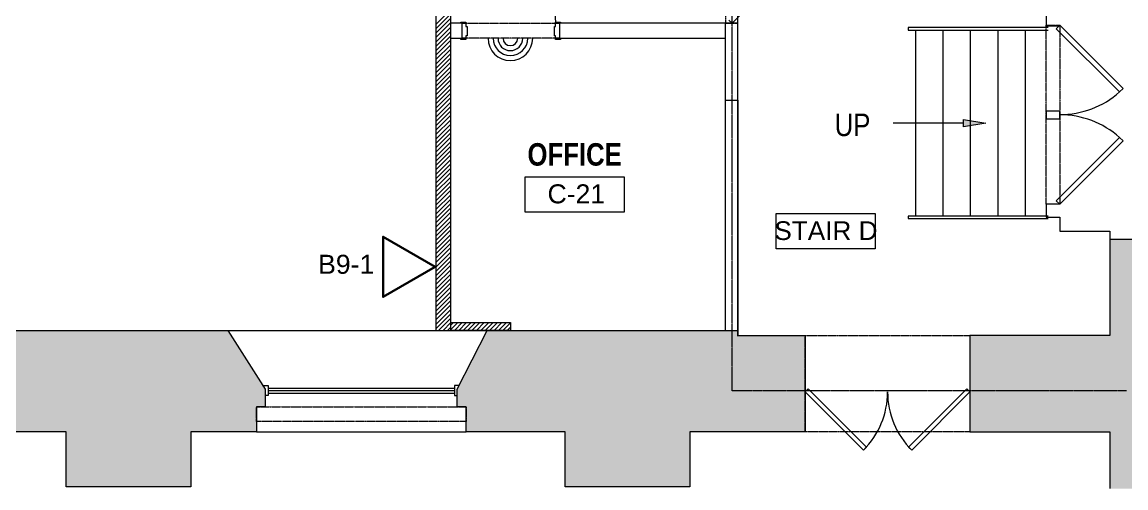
# Model space of a CAD drawing. Header units: inches. Extents: x 891 to 14187, y -1169 to 3232.
# Drawn here: x 2950.8 to 3393.1, y 1751.6 to 1938.3 of the extents above; entities that cross this region are included whole.
import ezdxf

# ---------------------------------------------------------------- set-up
doc = ezdxf.new("R2010")
doc.units = ezdxf.units.IN
doc.header["$MEASUREMENT"] = 0
doc.linetypes.add('IMPORT-IMPORT-HIDDEN2', pattern=[0.1875, 0.125, -0.0625])
doc.linetypes.add('IMPORT-IMPORT-PHANTOM2', pattern=[1.25, 0.625, -0.125, 0.125, -0.125, 0.125, -0.125])
doc.layers.add('_DROPS_IDFS', color=7, linetype='Continuous')
for name, color, linetype, lineweight in [('_OPTEC_LAYER', 1, 'Continuous', 30), ('A-CO -WALL', 7, 'Continuous', 9), ('A-CO-DOOR', 7, 'Continuous', 9), ('A-CO-RM TAG', 7, 'Continuous', 9), ('A-DEMO-LPC', 7, 'IMPORT-IMPORT-HIDDEN2', 9), ('A-DOOR', 7, 'Continuous', 9), ('A-DOOR-EXG', 7, 'Continuous', 9), ('A-DOOR-HEAD', 7, 'IMPORT-IMPORT-HIDDEN2', 9), ('A-Hatch', 7, 'Continuous', 9), ('A-HATCH-1HR', 7, 'Continuous', 9), ('A-STAIR-EX_G', 7, 'Continuous', 9), ('A-STAIR-TAG', 7, 'Continuous', 9), ('A-WALL-INT NEW', 7, 'Continuous', 9), ('EX-EXT-CORE', 7, 'Continuous', 9), ('EX-Int Wall', 7, 'Continuous', 9), ('EX-Windows', 7, 'Continuous', 9), ('MUC-Text', 7, 'Continuous', 9), ('SPEAKER', 10, 'Continuous', 20), ('WALL TYPE', 7, 'IMPORT-IMPORT-PHANTOM2', 9)]:
    doc.layers.add(name, color=color, linetype=linetype, lineweight=lineweight)
doc.styles.add('Arial', font='arial.ttf', dxfattribs={"height": 7.623})
doc.styles.add('Arial Narrow_2', font='ARIALN.TTF', dxfattribs={"height": 9})
doc.styles.add('Arial Narrow_B', font='ARIALNB.TTF', dxfattribs={"height": 9})
doc.styles.add('Arial_1', font='arial.ttf', dxfattribs={"height": 7.5})

# ---------------------------------------------------------------- blocks, each defined once
blk = doc.blocks.new('_DATA')
at = {"layer": '_DROPS_IDFS', "color": 1, "lineweight": 30}
blk.add_lwpolyline([(24.61, 42.64), (12.55, 21.75), (36.67, 21.75)], close=True, dxfattribs=at)

msp = doc.modelspace()

# ---------------------------------------------------------------- hatches: boundary and pattern name
at = {"layer": 'A-Hatch'}
h = msp.add_hatch(color=9, dxfattribs=at)
h.paths.add_polyline_path([(902.98, 1392.82), (1989.97, 1392.82), (1989.97, 1512.82), (1996.97, 1512.82), (1996.97, 1539.9), (1996, 1539.9), (1996, 1644.32), (2009.46, 1644.32), (2009.46, 1668.07), (2006.46, 1668.07), (1997.97, 1676.55), (1997.97, 1680.58), (1997.87, 1680.58), (1997.87, 1684.89), (1989.97, 1684.89), (1989.97, 1680.82), (1952.41, 1680.82), (1952.41, 1656.82), (1958.41, 1656.82), (1958.41, 1633.82), (1984.41, 1633.82), (1982.41, 1561.82), (1952.41, 1561.82), (1952.41, 1496.82), (1960.41, 1496.82), (1960.41, 1426.82), (1759.1, 1426.82), (1758.63, 1426.43), (1758.31, 1426.82), (1618.55, 1426.82), (1618.55, 1417.82), (923.48, 1417.82), (923.48, 1659.82), (1020.74, 1659.82), (1020.74, 2639.14), (992.98, 2639.14), (992.98, 1680.82), (902.98, 1680.82)])
h.paths.add_polyline_path([(3252.83, 1512.82), (3414.94, 1512.82), (3414.94, 1648.82), (3485.94, 1648.82), (3485.94, 1617.82), (3590.94, 1617.82), (3590.94, 1648.82), (3647.76, 1648.82), (3647.76, 2678.99), (3563.76, 2678.99), (3563.76, 2801.87), (3653.76, 2801.87), (3653.76, 2933.87), (3525.76, 2933.87), (3525.76, 2891.87), (3542.76, 2891.87), (3542.76, 2901.87), (3622.76, 2901.87), (3622.76, 2843.87), (3525.76, 2843.87), (3525.76, 2801.87), (3439.74, 2801.87), (3439.74, 2712.4), (3384.94, 2712.4), (3384.94, 2679.34), (3298.58, 2679.32), (3298.58, 2671.34), (3331.58, 2671.34), (3331.58, 2643.73), (3387.6, 2643.73), (3387.6, 2602.12), (3410.69, 2602.12), (3410.69, 2506.12), (3385.6, 2506.12), (3385.6, 2213.73), (3478.36, 2213.73), (3478.36, 2221.26), (3556.25, 2221.26), (3556.25, 2247.26), (3478.36, 2247.26), (3478.36, 2320.26), (3556.25, 2320.26), (3556.25, 2345.26), (3478.36, 2345.26), (3478.36, 2420.26), (3574.37, 2420.26), (3574.37, 2445.26), (3478.36, 2445.26), (3478.36, 2479.57), (3439.74, 2479.57), (3439.74, 2493.26), (3578.02, 2493.26), (3578.02, 2505.26), (3439.74, 2505.26), (3439.74, 2601.26), (3530.8, 2601.26), (3530.8, 2613.26), (3491.98, 2613.26), (3491.98, 2699.77), (3544.98, 2699.77), (3544.98, 2656.26), (3623.39, 2656.26), (3623.36, 2505.26), (3614.02, 2505.26), (3614.02, 2493.26), (3623.36, 2493.26), (3623.2, 2445.26), (3604.37, 2445.26), (3604.37, 2420.26), (3623.36, 2420.26), (3623.36, 2345.26), (3586.25, 2345.26), (3586.25, 2320.26), (3623.36, 2320.26), (3623.36, 2247.26), (3586.25, 2247.26), (3586.25, 2221.26), (3623.36, 2221.26), (3623.36, 2145.26), (3587.2, 2145.51), (3586.28, 2120.04), (3623.36, 2119.26), (3623.36, 2038.66), (3588.24, 2040.57), (3586.25, 2016.68), (3623.36, 2014.66), (3623.36, 1965.26), (3586.93, 1964.56), (3587.07, 1957.11), (3623.36, 1958.25), (3623.36, 1907.41), (3586.97, 1906.63), (3587.07, 1898.63), (3623.36, 1899.41), (3623.36, 1847.41), (3587.7, 1847.41), (3587.79, 1839.41), (3623.36, 1839.41), (3624.09, 1790.91), (3588.39, 1790.68), (3588.49, 1782.18), (3624.22, 1782.41), (3624.9, 1737.92), (3589.04, 1737.24), (3589.14, 1728.74), (3625.03, 1729.42), (3625.85, 1675.41), (3559.85, 1675.41), (3559.85, 1650.41), (3513.85, 1647.41), (3513.85, 1675.41), (3465.85, 1675.41), (3465.85, 1678.32), (3386.6, 1678.32), (3386.6, 1539.9), (3252.83, 1539.9)])
h.paths.add_polyline_path([(3386.6, 1751.32), (3465.5, 1751.32), (3464.85, 1781.41), (3558.94, 1782), (3558.89, 1790.5), (3464.85, 1789.91), (3465.85, 1825.41), (3440.85, 1825.41), (3440.85, 1841.41), (3532.85, 1841.41), (3532.85, 1839.41), (3558.2, 1839.41), (3558.2, 1847.41), (3532.85, 1847.41), (3532.85, 1884.41), (3520.85, 1884.41), (3520.85, 1852.74), (3441.85, 1852.74), (3441.85, 1863.74), (3414.94, 1863.74), (3414.94, 1851.12), (3386.6, 1851.12), (3386.6, 1812.64), (3330.6, 1812.64), (3330.6, 1774.05), (3386.6, 1774.05)])
h.paths.add_polyline_path([(1020.74, 2639.04), (1020.74, 3214.97), (1056.98, 3214.97), (1056.98, 3232.36), (992.98, 3232.36), (992.98, 2639.04)])
for points in [[(2968.41, 1751.86), (3018.41, 1751.86), (3018.41, 1773.86), (3044.7, 1773.86), (3044.7, 1783.96), (3048.2, 1783.96), (3048.2, 1790.97), (3033.21, 1814.53), (2940.18, 1814.53), (2927.2, 1790.97), (2927.2, 1783.96), (2930.7, 1783.96), (2930.7, 1773.86), (2968.41, 1773.86)], [(3168.41, 1751.86), (3218.41, 1751.86), (3218.41, 1773.86), (3264.6, 1773.86), (3264.6, 1812.45), (3237.6, 1812.45), (3237.6, 1814.53), (3137.18, 1814.53), (3125.2, 1790.97), (3125.2, 1783.96), (3128.7, 1783.96), (3128.7, 1773.86), (3168.41, 1773.86)]]:
    msp.add_hatch(color=9, dxfattribs=at).paths.add_polyline_path(points)
at = {"layer": 'MUC-Text'}
msp.add_hatch(color=8, dxfattribs=at).paths.add_polyline_path([(3328.03, 1896.29), (3337.03, 1897.79), (3328.03, 1899.29)])

# ---------------------------------------------------------------- linework, layer by layer
at = {"layer": 'A-CO -WALL', "color": 135, "lineweight": 20}
for p, q in [((3127.1, 1937.77), (3122.6, 1937.77)), ((3127.1, 1931.77), (3127.1, 1937.77)), ((3232.6, 1937.77), (3166.1, 1937.77)), ((3166.1, 1937.77), (3166.1, 1931.77)), ((3237.6, 1937.77), (3232.6, 1937.77)), ((3232.6, 1906.99), (3232.6, 1937.77)), ((3237.6, 1906.99), (3237.6, 1937.77)), ((3122.6, 1931.77), (3127.1, 1931.77)), ((3166.1, 1931.77), (3232.6, 1931.77))]:
    msp.add_line(p, q, dxfattribs=at)
at = {"layer": 'A-CO-DOOR', "color": 8}
for p, q in [((3126.6, 1937.77), (3126.6, 1938.27)), ((3126.6, 1938.27), (3128.6, 1938.27)), ((3127.1, 1937.77), (3126.6, 1937.77)), ((3127.1, 1931.77), (3127.1, 1937.77)), ((3128.6, 1938.27), (3128.6, 1936.52)), ((3164.6, 1938.27), (3166.6, 1938.27)), ((3164.6, 1936.52), (3164.6, 1938.27)), ((3166.6, 1937.77), (3166.1, 1937.77)), ((3166.1, 1937.77), (3166.1, 1931.77)), ((3166.6, 1938.27), (3166.6, 1937.77)), ((3128.6, 1936.52), (3129.11, 1936.52)), ((3129.11, 1936.52), (3129.11, 1932.77)), ((3164.09, 1932.77), (3164.09, 1936.52)), ((3164.09, 1936.52), (3164.6, 1936.52)), ((3126.6, 1931.77), (3127.1, 1931.77)), ((3126.6, 1931.27), (3126.6, 1931.77)), ((3128.6, 1931.27), (3126.6, 1931.27)), ((3129.11, 1932.77), (3128.6, 1932.77)), ((3128.6, 1932.77), (3128.6, 1931.27)), ((3164.6, 1932.77), (3164.09, 1932.77)), ((3164.6, 1931.27), (3164.6, 1932.77)), ((3166.6, 1931.27), (3164.6, 1931.27)), ((3166.1, 1931.77), (3166.6, 1931.77)), ((3166.6, 1931.77), (3166.6, 1931.27))]:
    msp.add_line(p, q, dxfattribs=at)
msp.add_arc((3128.11, 1937.82), 36.5, 0.7047, 86.8701, dxfattribs=at)
at = {"layer": 'A-CO-RM TAG', "color": 8, "flags": 128}
msp.add_lwpolyline([(3152.33, 1876.32), (3192.01, 1876.32), (3192.01, 1862.1), (3152.33, 1862.1)], close=True, dxfattribs=at)
at = {"layer": 'A-DEMO-LPC', "color": 8}
for p, q in [((3044.7, 1784.15), (3128.7, 1784.15)), ((3044.7, 1778.22), (3044.7, 1784.15)), ((3128.7, 1784.15), (3128.7, 1778.22)), ((3128.7, 1778.22), (3044.7, 1778.22))]:
    msp.add_line(p, q, dxfattribs=at)
at = {"layer": 'A-DOOR', "color": 8}
for p, q in [((3256.49, 1958.98), (3235.28, 1937.77)), ((3235.28, 1937.77), (3234.04, 1939.01))]:
    msp.add_line(p, q, dxfattribs=at)
at = {"layer": 'A-DOOR-EXG', "color": 8}
for p, q in [((3264.6, 1790.05), (3265.84, 1791.29)), ((3287.94, 1766.72), (3264.6, 1790.05)), ((3265.84, 1791.29), (3289.17, 1767.95)), ((3329.36, 1791.29), (3306.03, 1767.95)), ((3307.27, 1766.72), (3330.6, 1790.05)), ((3330.6, 1790.05), (3329.36, 1791.29)), ((3289.17, 1767.95), (3287.94, 1766.72)), ((3306.03, 1767.95), (3307.27, 1766.72))]:
    msp.add_line(p, q, dxfattribs=at)
at = {"layer": 'A-DOOR-EXG', "color": 8, "flags": 128}
msp.add_lwpolyline([(3366.59, 1937.02), (3391.95, 1911.66), (3390.54, 1910.25), (3365.18, 1935.61)], close=True, dxfattribs=at)
at = {"layer": 'A-DOOR-EXG', "color": 8}
msp.add_lwpolyline([(3366.59, 1865.3), (3391.95, 1890.65), (3390.54, 1892.06), (3365.18, 1866.7)], close=True, dxfattribs=at)
for centre, radius, start, end in [((3366.52, 1937.45), 36.29, 270.1238, 311.4653), ((3366.51, 1864.87), 36.29, 48.5347, 89.8762), ((3264.6, 1790.05), 33, 315, 0), ((3330.6, 1790.05), 33, 180, 225)]:
    msp.add_arc(centre, radius, start, end, dxfattribs=at)
at = {"layer": 'A-DOOR-HEAD', "color": 8}
for p, q in [((3232.6, 1997.77), (3232.6, 1937.77)), ((3237.6, 1937.77), (3237.6, 1997.77)), ((3127.1, 1937.77), (3166.1, 1937.77)), ((3127.1, 1931.77), (3127.1, 1937.77)), ((3166.1, 1937.77), (3166.1, 1931.77)), ((3232.6, 1937.77), (3237.6, 1937.77)), ((3361.09, 1865.3), (3361.09, 1937.01)), ((3361.09, 1937.01), (3366.59, 1937.01)), ((3366.59, 1937.01), (3366.59, 1865.3)), ((3166.1, 1931.77), (3127.1, 1931.77)), ((3366.59, 1865.3), (3361.09, 1865.3)), ((3264.6, 1812.64), (3330.6, 1812.64)), ((3264.6, 1774.05), (3264.6, 1812.64)), ((3330.6, 1812.64), (3330.6, 1774.05)), ((3330.6, 1774.05), (3264.6, 1774.05))]:
    msp.add_line(p, q, dxfattribs=at)
at = {"layer": 'A-HATCH-1HR', "color": 8}
for p, q in [((3116.6, 1937.35), (3122.6, 1943.35)), ((3116.6, 1935.58), (3122.6, 1941.58)), ((3116.6, 1933.82), (3122.6, 1939.82)), ((3116.6, 1932.05), (3122.6, 1938.05)), ((3116.6, 1930.28), (3122.6, 1936.28)), ((3116.6, 1928.51), (3122.6, 1934.51)), ((3116.6, 1926.74), (3122.6, 1932.74)), ((3116.6, 1924.98), (3122.6, 1930.98)), ((3116.6, 1923.21), (3122.6, 1929.21)), ((3116.6, 1921.44), (3122.6, 1927.44)), ((3116.6, 1919.67), (3122.6, 1925.67)), ((3116.6, 1917.91), (3122.6, 1923.91)), ((3116.6, 1916.14), (3122.6, 1922.14)), ((3116.6, 1914.37), (3122.6, 1920.37)), ((3116.6, 1912.6), (3122.6, 1918.6)), ((3116.6, 1910.83), (3122.6, 1916.83)), ((3116.6, 1909.07), (3122.6, 1915.07)), ((3116.6, 1907.3), (3122.6, 1913.3)), ((3116.6, 1905.53), (3122.6, 1911.53)), ((3116.6, 1903.76), (3122.6, 1909.76)), ((3116.6, 1902), (3122.6, 1908)), ((3116.6, 1900.23), (3122.6, 1906.23)), ((3116.6, 1898.46), (3122.6, 1904.46)), ((3116.6, 1896.69), (3122.6, 1902.69)), ((3116.6, 1894.92), (3122.6, 1900.92)), ((3116.6, 1893.16), (3122.6, 1899.16)), ((3116.6, 1891.39), (3122.6, 1897.39)), ((3116.6, 1889.62), (3122.6, 1895.62)), ((3116.6, 1887.85), (3122.6, 1893.85)), ((3116.6, 1886.09), (3122.6, 1892.09)), ((3116.6, 1884.32), (3122.6, 1890.32)), ((3116.6, 1882.55), (3122.6, 1888.55)), ((3116.6, 1880.78), (3122.6, 1886.78)), ((3116.6, 1879.01), (3122.6, 1885.01)), ((3116.6, 1877.25), (3122.6, 1883.25)), ((3116.6, 1875.48), (3122.6, 1881.48)), ((3116.6, 1873.71), (3122.6, 1879.71)), ((3116.6, 1871.94), (3122.6, 1877.94)), ((3116.6, 1870.18), (3122.6, 1876.18)), ((3116.6, 1868.41), (3122.6, 1874.41)), ((3116.6, 1866.64), (3122.6, 1872.64)), ((3116.6, 1864.87), (3122.6, 1870.87)), ((3116.6, 1863.1), (3122.6, 1869.1)), ((3116.6, 1861.34), (3122.6, 1867.34)), ((3116.6, 1859.57), (3122.6, 1865.57)), ((3116.6, 1857.8), (3122.6, 1863.8)), ((3116.6, 1856.03), (3122.6, 1862.03)), ((3116.6, 1854.27), (3122.6, 1860.27)), ((3116.6, 1852.5), (3122.6, 1858.5)), ((3116.6, 1850.73), (3122.6, 1856.73)), ((3116.6, 1848.96), (3122.6, 1854.96)), ((3116.6, 1847.19), (3122.6, 1853.19)), ((3116.6, 1845.43), (3122.6, 1851.43)), ((3116.6, 1843.66), (3122.6, 1849.66)), ((3116.6, 1841.89), (3122.6, 1847.89)), ((3116.6, 1840.12), (3122.6, 1846.12)), ((3116.6, 1838.36), (3122.6, 1844.36)), ((3116.6, 1836.59), (3122.6, 1842.59)), ((3116.6, 1834.82), (3122.6, 1840.82)), ((3116.6, 1833.05), (3122.6, 1839.05)), ((3116.6, 1831.28), (3122.6, 1837.28)), ((3116.6, 1829.52), (3122.6, 1835.52)), ((3116.6, 1827.75), (3122.6, 1833.75)), ((3116.6, 1825.98), (3122.6, 1831.98)), ((3116.6, 1824.21), (3122.6, 1830.21)), ((3116.6, 1822.45), (3122.6, 1828.45)), ((3116.6, 1820.68), (3122.6, 1826.68)), ((3116.6, 1818.91), (3122.6, 1824.91)), ((3116.6, 1817.14), (3122.6, 1823.14)), ((3116.6, 1815.37), (3122.6, 1821.37)), ((3117.72, 1814.73), (3122.6, 1819.61)), ((3122.6, 1816.86), (3123.64, 1817.9)), ((3122.6, 1815.09), (3125.41, 1817.9)), ((3124.01, 1814.73), (3127.18, 1817.9)), ((3125.78, 1814.73), (3128.94, 1817.9)), ((3127.54, 1814.73), (3130.71, 1817.9)), ((3129.31, 1814.73), (3132.48, 1817.9)), ((3131.08, 1814.73), (3134.25, 1817.9)), ((3132.85, 1814.73), (3136.02, 1817.9)), ((3134.62, 1814.73), (3137.78, 1817.9)), ((3136.38, 1814.73), (3139.55, 1817.9)), ((3138.15, 1814.73), (3141.32, 1817.9)), ((3139.92, 1814.73), (3143.09, 1817.9)), ((3141.69, 1814.73), (3144.85, 1817.9)), ((3119.49, 1814.73), (3122.6, 1817.84)), ((3121.26, 1814.73), (3122.6, 1816.07)), ((3143.45, 1814.73), (3146.51, 1817.79)), ((3145.22, 1814.73), (3146.51, 1816.02))]:
    msp.add_line(p, q, dxfattribs=at)
at = {"layer": 'A-STAIR-EX_G', "color": 8}
for p, q in [((3361.89, 1936.04), (3305.89, 1936.04)), ((3305.89, 1936.04), (3305.89, 1935.04)), ((3305.89, 1935.04), (3361.89, 1935.04)), ((3308.87, 1860.54), (3308.87, 1935.04)), ((3319.87, 1860.54), (3319.87, 1935.04)), ((3330.87, 1860.54), (3330.87, 1935.04)), ((3341.87, 1860.54), (3341.87, 1935.04)), ((3352.87, 1860.54), (3352.87, 1935.04)), ((3361.89, 1860.54), (3305.89, 1860.54)), ((3305.89, 1860.54), (3305.89, 1859.54)), ((3305.89, 1859.54), (3361.89, 1859.54))]:
    msp.add_line(p, q, dxfattribs=at)
at = {"layer": 'A-STAIR-TAG', "color": 8, "flags": 128}
msp.add_lwpolyline([(3253.01, 1861.57), (3292.69, 1861.57), (3292.69, 1847.35), (3253.01, 1847.35)], close=True, dxfattribs=at)
at = {"layer": 'A-WALL-INT NEW', "color": 135, "lineweight": 20}
for p, q in [((3122.6, 1814.73), (3122.6, 2186.3)), ((3116.6, 2180.3), (3116.6, 1814.73)), ((3122.57, 1814.73), (3122.57, 1817.9)), ((3122.57, 1817.9), (3146.51, 1817.9)), ((3146.51, 1817.9), (3146.51, 1814.73)), ((3116.6, 1814.73), (3122.6, 1814.73)), ((3146.51, 1814.73), (3122.57, 1814.73))]:
    msp.add_line(p, q, dxfattribs=at)
at = {"layer": 'EX-EXT-CORE', "color": 8}
for p, q in [((3232.6, 1814.73), (3232.6, 1906.99)), ((3232.6, 1906.99), (3237.6, 1906.99)), ((3237.6, 1906.99), (3237.6, 1812.64)), ((3366.59, 1902.6), (3361.09, 1902.6)), ((3361.09, 1902.6), (3361.09, 1899.72)), ((3366.59, 1899.72), (3366.59, 1902.6)), ((3366.59, 1865.3), (3361.09, 1865.3)), ((3361.09, 1865.3), (3361.09, 1860.3)), ((3386.6, 1854.45), (3386.6, 1812.64)), ((3414.94, 1851.12), (3386.6, 1851.12)), ((3386.6, 1851.12), (3386.6, 1812.64)), ((2940.18, 1814.73), (3033.21, 1814.73)), ((3033.21, 1814.73), (3137.18, 1814.73)), ((3033.21, 1814.73), (3048.2, 1791.17)), ((3125.2, 1791.17), (3137.18, 1814.73)), ((3137.18, 1814.73), (3237.6, 1814.73)), ((3237.6, 1812.64), (3264.6, 1812.64)), ((3264.6, 1812.64), (3264.6, 1803.64)), ((3386.6, 1812.64), (3330.6, 1812.64)), ((3330.6, 1812.64), (3330.6, 1803.64)), ((3386.6, 1812.64), (3330.6, 1812.64)), ((3330.6, 1812.64), (3330.6, 1774.05)), ((3264.6, 1803.64), (3264.6, 1774.05)), ((3330.6, 1803.64), (3330.6, 1774.05)), ((3048.2, 1791.17), (3048.2, 1784.15)), ((3125.2, 1784.15), (3125.2, 1791.17)), ((3048.2, 1784.15), (3044.7, 1784.15)), ((3044.7, 1784.15), (3044.7, 1774.05)), ((3128.7, 1784.15), (3125.2, 1784.15)), ((3128.7, 1774.05), (3128.7, 1784.15)), ((2968.41, 1774.05), (2930.7, 1774.05)), ((2968.41, 1752.05), (2968.41, 1774.05)), ((3044.7, 1774.05), (3018.41, 1774.05)), ((3018.41, 1774.05), (3018.41, 1752.05)), ((3044.7, 1774.05), (3128.7, 1774.05)), ((3168.41, 1774.05), (3128.7, 1774.05)), ((3168.41, 1752.05), (3168.41, 1774.05)), ((3264.6, 1774.05), (3218.41, 1774.05)), ((3218.41, 1774.05), (3218.41, 1752.05)), ((3330.6, 1774.05), (3386.6, 1774.05)), ((3330.6, 1774.05), (3386.6, 1774.05)), ((3386.6, 1774.05), (3386.6, 1751.32)), ((3386.6, 1774.05), (3386.6, 1751.32)), ((3018.41, 1752.05), (2968.41, 1752.05)), ((3218.41, 1752.05), (3168.41, 1752.05))]:
    msp.add_line(p, q, dxfattribs=at)
at = {"layer": 'EX-Int Wall', "color": 8}
for p, q in [((3361.09, 1941.82), (3361.09, 1936.82)), ((3361.09, 1936.82), (3366.59, 1936.82)), ((3232.6, 1814.53), (3232.6, 1906.79)), ((3237.6, 1812.45), (3237.6, 1906.79)), ((3361.09, 1902.4), (3361.09, 1899.52)), ((3366.59, 1899.52), (3366.59, 1902.4)), ((3361.09, 1899.52), (3366.59, 1899.52)), ((3361.09, 1865.1), (3361.09, 1860.1)), ((3361.09, 1860.1), (3366.59, 1860.1)), ((3366.59, 1860.1), (3366.59, 1854.45)), ((3366.59, 1854.45), (3386.6, 1854.45))]:
    msp.add_line(p, q, dxfattribs=at)
at = {"layer": 'EX-Windows', "color": 8}
for p, q in [((3047.15, 1792.61), (3049.36, 1792.61)), ((3049.36, 1792.61), (3049.36, 1788.61)), ((3049.36, 1791.61), (3124.03, 1791.61)), ((3126.03, 1792.61), (3124.03, 1792.61)), ((3124.03, 1792.61), (3124.03, 1788.61)), ((3049.36, 1788.61), (3048.2, 1788.61)), ((3049.36, 1790.61), (3124.03, 1790.61)), ((3049.36, 1789.61), (3124.03, 1789.61)), ((3124.03, 1788.61), (3125.2, 1788.61))]:
    msp.add_line(p, q, dxfattribs=at)
at = {"layer": 'MUC-Text', "color": 8}
for p, q in [((3308.87, 1897.79), (3299.87, 1897.79)), ((3328.03, 1897.79), (3308.87, 1897.79)), ((3328.03, 1896.29), (3328.03, 1899.29)), ((3328.03, 1899.29), (3337.03, 1897.79)), ((3337.03, 1897.79), (3328.03, 1896.29))]:
    msp.add_line(p, q, dxfattribs=at)
at = {"layer": 'SPEAKER', "color": 3}
for radius in [8.94, 6.94, 4.94, 2.93]:
    msp.add_arc((3146.46, 1931.77), radius, 180, 0, dxfattribs=at)
at = {"layer": 'WALL TYPE', "color": 8}
for p, q in [((3235.34, 1790.55), (3235.34, 2006.38)), ((3393.29, 1790.55), (3235.34, 1790.55))]:
    msp.add_line(p, q, dxfattribs=at)

# ---------------------------------------------------------------- block references
at = {"layer": '_OPTEC_LAYER', "rotation": 269.9999999999999}
msp.add_blockref('_DATA', (3073.72, 1864.78), dxfattribs=at)

# ---------------------------------------------------------------- texts
at = {"layer": '_OPTEC_LAYER', "insert": (3069.43, 1845.02), "char_height": 7.623, "attachment_point": 1, "style": 'Arial'}
msp.add_mtext_dynamic_manual_height_columns('B9-1', width=5.9059, gutter_width=1, heights=[17.89], dxfattribs=at)
at = {"layer": 'A-STAIR-TAG', "style": 'Arial_1'}
msp.add_text('STAIR D', height=7.5, dxfattribs=at).set_placement((3252.23, 1850.94))
at = {"layer": 'MUC-Text'}
for s, height, style, p in [('UP', 9, 'Arial Narrow_2', (3276.41, 1892.58)), ('OFFICE', 9, 'Arial Narrow_B', (3153.3, 1880.75)), ('C-21', 7.623, 'Arial', (3161.34, 1865.63))]:
    msp.add_text(s, height=height, dxfattribs=dict(at, style=style)).set_placement(p)

doc.saveas('drawing.dxf')
